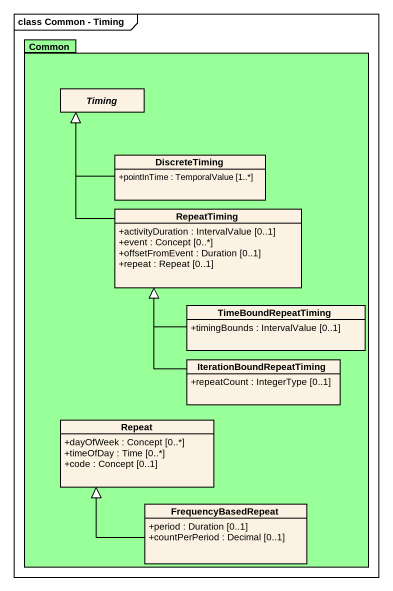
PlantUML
@startuml
mainframe class Common - Timing
hide circle
hide empty members
skinparam classAttributeIconSize 0
package Common #99FF99 {
  abstract class Timing
  class DiscreteTiming {
    +pointInTime : TemporalValue [1..*]
  }
  class RepeatTiming {
    +activityDuration : IntervalValue [0..1]
    +event : Concept [0..*]
    +offsetFromEvent : Duration [0..1]
    +repeat : Repeat [0..1]
  }
  class TimeBoundRepeatTiming {
    +timingBounds : IntervalValue [0..1]
  }
  class IterationBoundRepeatTiming {
    +repeatCount : IntegerType [0..1]
  }
  class "Repeat" as Repeat_ {
    +dayOfWeek : Concept [0..*]
    +timeOfDay : Time [0..*]
    +code : Concept [0..1]
  }
  class FrequencyBasedRepeat {
    +period : Duration [0..1]
    +countPerPeriod : Decimal [0..1]
  }
}
DiscreteTiming -up-|> Timing
RepeatTiming -up-|> Timing
TimeBoundRepeatTiming -up-|> RepeatTiming
IterationBoundRepeatTiming -up-|> RepeatTiming
FrequencyBasedRepeat -up-|> Repeat_
@enduml
